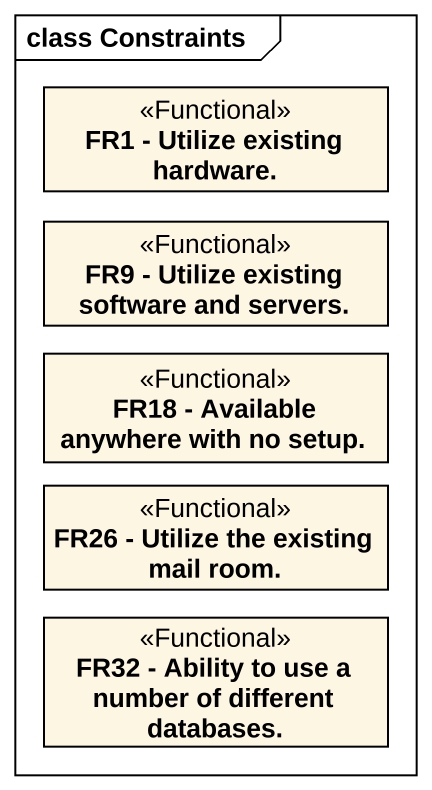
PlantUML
@startuml
mainframe class Constraints
hide circle
hide empty members
class "FR1 - Utilize existing hardware." as FR1_Utilize_existing <<Functional>>
class "FR9 - Utilize existing software and servers." as FR9_Utilize_existing <<Functional>>
class "FR18 - Available anywhere with no setup." as FR18_Available_anywhere <<Functional>>
class "FR26 - Utilize the existing mail room." as FR26_Utilize_the_existing <<Functional>>
class "FR32 - Ability to use a number of different databases." as FR32_Ability_to_use_a <<Functional>>
@enduml
